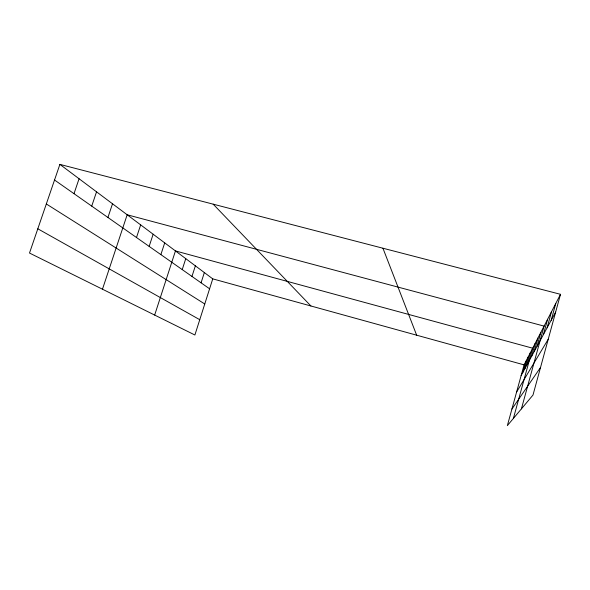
<?xml version="1.0" encoding="UTF-8"?>
<svg xmlns="http://www.w3.org/2000/svg" width="590" height="590" viewBox="0 0 590 590"><rect width="100%" height="100%" fill="white"/><g stroke="black" fill="none" stroke-linecap="round" stroke-linejoin="round"><path stroke-width="0.89" d="M531.656 356.227L535.196 343.336M534.23 351.485L537.918 338.063M537.033 346.33L540.868 332.34M521.413 408.863L544.091 326.108L127.167 214.767L102.468 289.203M543.427 334.56L547.609 319.279M547.1 327.804L551.48 311.778M551.156 320.341L555.758 303.503M560.5 294.314L532.991 395.057L507.356 425.619L524.075 364.871L560.5 294.314L59.892 164.381L29.5 253.044L194.892 335.002L212.754 278.864L59.892 164.381M522.939 372.261L526 361.146M524.901 368.662L528.065 357.142M527.003 364.79L530.285 352.842M513.389 418.421L532.682 348.203L175.451 250.927L154.661 315.067M201.072 282.817L204.346 272.565M191.971 276.43L195.371 265.839M182.229 269.601L185.762 258.649M160.878 254.622L164.706 242.881M149.152 246.399L153.142 234.223M136.497 237.519L140.663 224.879M107.933 217.481L112.506 203.793M91.73 206.117L96.539 191.831M74.001 193.675L79.075 178.748M521.118 375.616L555.655 312.058M516.597 392.048L548.228 339.257M511.921 409.047L540.521 367.474M212.754 278.864L524.075 364.871M37.812 228.795L199.767 319.699M46.322 203.963L204.76 303.983M54.531 180.016L209.597 288.798M213.182 204.169L310.915 305.981M382.94 248.228L416.658 335.194"/></g></svg>
